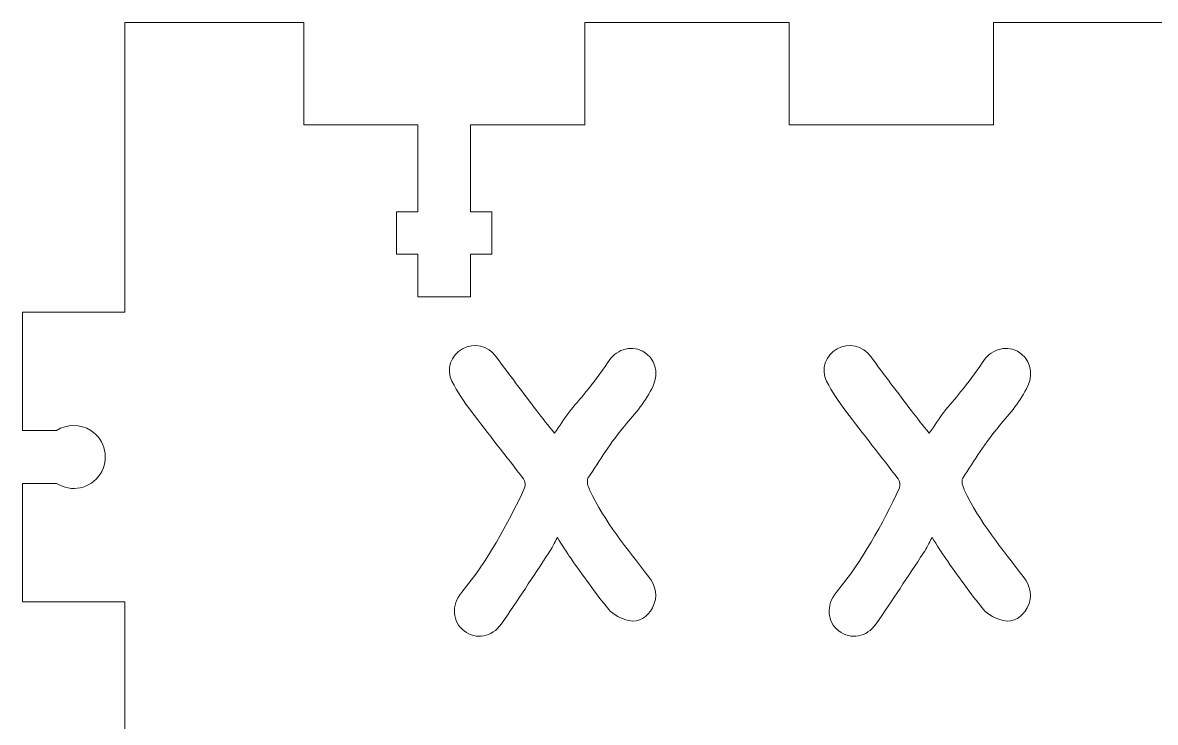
# Model space of a CAD drawing. Header units: inches. Extents: x 30 to 180, y 56 to 256.
# Drawn here: x 30.3 to 96.8, y 214.9 to 256 of the extents above; entities that cross this region are included whole.
import ezdxf

# ---------------------------------------------------------------- set-up
doc = ezdxf.new("R2010")
doc.units = ezdxf.units.IN
doc.header["$MEASUREMENT"] = 0

# ---------------------------------------------------------------- blocks, each defined once
blk = doc.blocks.new('block 864')
at = {"color": 7, "lineweight": 15, "true_color": 0xffffff}
blk.add_open_spline([(58.095, 236.394), (57.632, 237.014), (56.799, 237.222), (56.13, 236.846)], degree=3, dxfattribs=at)
blk = doc.blocks.new('block 865')
at = {"color": 7, "lineweight": 15, "true_color": 0xffffff}
blk.add_open_spline([(56.13, 236.846), (55.457, 236.47), (55.141, 235.63), (55.509, 234.937)], degree=3, dxfattribs=at)
blk = doc.blocks.new('block 866')
at = {"color": 7, "lineweight": 15, "true_color": 0xffffff}
blk.add_open_spline([(55.509, 234.937), (55.826, 234.317), (56.225, 233.732), (56.642, 233.176)], degree=3, dxfattribs=at)
blk = doc.blocks.new('block 867')
at = {"color": 7, "lineweight": 15, "true_color": 0xffffff}
blk.add_open_spline([(56.642, 233.176), (57.644, 231.841), (58.697, 230.537), (59.706, 229.205)], degree=3, dxfattribs=at)
blk = doc.blocks.new('block 868')
at = {"color": 7, "lineweight": 15, "true_color": 0xffffff}
blk.add_open_spline([(59.706, 229.205), (59.801, 229.077), (59.845, 228.816), (59.778, 228.675)], degree=3, dxfattribs=at)
blk = doc.blocks.new('block 869')
at = {"color": 7, "lineweight": 15, "true_color": 0xffffff}
blk.add_open_spline([(59.778, 228.675), (58.765, 226.495), (57.607, 224.41), (56.086, 222.544)], degree=3, dxfattribs=at)
blk = doc.blocks.new('block 870')
at = {"color": 7, "lineweight": 15, "true_color": 0xffffff}
blk.add_open_spline([(56.086, 222.544), (55.453, 221.777), (55.529, 220.818), (56.23, 220.28)], degree=3, dxfattribs=at)
blk = doc.blocks.new('block 871')
at = {"color": 7, "lineweight": 15, "true_color": 0xffffff}
blk.add_open_spline([(56.23, 220.28), (56.926, 219.745), (57.855, 219.889), (58.416, 220.694)], degree=3, dxfattribs=at)
blk = doc.blocks.new('block 872')
at = {"color": 7, "lineweight": 15, "true_color": 0xffffff}
blk.add_open_spline([(58.416, 220.694), (59.366, 222.07), (60.279, 223.474), (61.199, 224.865)], degree=3, dxfattribs=at)
blk = doc.blocks.new('block 873')
at = {"color": 7, "lineweight": 15, "true_color": 0xffffff}
blk.add_open_spline([(61.199, 224.865), (61.38, 225.136), (61.516, 225.428), (61.7, 225.758)], degree=3, dxfattribs=at)
blk = doc.blocks.new('block 874')
at = {"color": 7, "lineweight": 15, "true_color": 0xffffff}
blk.add_open_spline([(61.7, 225.758), (61.996, 225.296), (62.232, 224.893), (62.501, 224.522)], degree=3, dxfattribs=at)
blk = doc.blocks.new('block 875')
at = {"color": 7, "lineweight": 15, "true_color": 0xffffff}
blk.add_open_spline([(62.501, 224.522), (63.224, 223.519), (63.926, 222.495), (64.714, 221.542)], degree=3, dxfattribs=at)
blk = doc.blocks.new('block 876')
at = {"color": 7, "lineweight": 15, "true_color": 0xffffff}
blk.add_open_spline([(64.714, 221.542), (64.986, 221.217), (65.464, 220.974), (65.888, 220.886)], degree=3, dxfattribs=at)
blk = doc.blocks.new('block 877')
at = {"color": 7, "lineweight": 15, "true_color": 0xffffff}
blk.add_open_spline([(65.888, 220.886), (66.493, 220.758), (67.001, 221.087), (67.289, 221.641)], degree=3, dxfattribs=at)
blk = doc.blocks.new('block 878')
at = {"color": 7, "lineweight": 15, "true_color": 0xffffff}
blk.add_open_spline([(67.289, 221.641), (67.622, 222.291), (67.49, 222.898), (67.053, 223.47)], degree=3, dxfattribs=at)
blk = doc.blocks.new('block 879')
at = {"color": 7, "lineweight": 15, "true_color": 0xffffff}
blk.add_open_spline([(67.053, 223.47), (65.807, 225.099), (64.478, 226.677), (63.592, 228.559)], degree=3, dxfattribs=at)
blk = doc.blocks.new('block 880')
at = {"color": 7, "lineweight": 15, "true_color": 0xffffff}
blk.add_open_spline([(63.592, 228.559), (63.497, 228.759), (63.405, 229.092), (63.497, 229.237)], degree=3, dxfattribs=at)
blk = doc.blocks.new('block 881')
at = {"color": 7, "lineweight": 15, "true_color": 0xffffff}
blk.add_open_spline([(63.497, 229.237), (64.181, 230.288), (64.838, 231.366), (65.643, 232.307)], degree=3, dxfattribs=at)
blk = doc.blocks.new('block 882')
at = {"color": 7, "lineweight": 15, "true_color": 0xffffff}
blk.add_open_spline([(65.643, 232.307), (66.285, 233.051), (66.902, 233.775), (67.321, 234.658)], degree=3, dxfattribs=at)
blk = doc.blocks.new('block 883')
at = {"color": 7, "lineweight": 15, "true_color": 0xffffff}
blk.add_open_spline([(67.321, 234.658), (67.692, 235.433), (67.428, 236.308), (66.712, 236.695)], degree=3, dxfattribs=at)
blk = doc.blocks.new('block 884')
at = {"color": 7, "lineweight": 15, "true_color": 0xffffff}
blk.add_open_spline([(66.712, 236.695), (65.96, 237.094), (65.106, 236.775), (64.646, 236.023)], degree=3, dxfattribs=at)
blk = doc.blocks.new('block 885')
at = {"color": 7, "lineweight": 15, "true_color": 0xffffff}
blk.add_open_spline([(64.646, 236.023), (64.274, 235.421), (63.817, 234.869), (63.377, 234.309)], degree=3, dxfattribs=at)
blk = doc.blocks.new('block 886')
at = {"color": 7, "lineweight": 15, "true_color": 0xffffff}
blk.add_open_spline([(63.377, 234.309), (63.06, 233.904), (62.7, 233.531), (62.383, 233.119)], degree=3, dxfattribs=at)
blk = doc.blocks.new('block 887')
at = {"color": 7, "lineweight": 15, "true_color": 0xffffff}
blk.add_open_spline([(62.383, 233.119), (62.096, 232.732), (61.836, 232.323), (61.535, 231.882)], degree=3, dxfattribs=at)
blk = doc.blocks.new('block 888')
at = {"color": 7, "lineweight": 15, "true_color": 0xffffff}
blk.add_open_spline([(61.535, 231.882), (61.154, 232.363), (60.81, 232.772), (60.495, 233.196)], degree=3, dxfattribs=at)
blk = doc.blocks.new('block 889')
at = {"color": 7, "lineweight": 15, "true_color": 0xffffff}
blk.add_open_spline([(60.495, 233.196), (59.69, 234.257), (58.877, 235.324), (58.095, 236.394)], degree=3, dxfattribs=at)
blk = doc.blocks.new('block 890')
at = {"color": 7, "lineweight": 15, "true_color": 0xffffff}
blk.add_open_spline([(80.095, 236.394), (79.632, 237.014), (78.799, 237.222), (78.13, 236.846)], degree=3, dxfattribs=at)
blk = doc.blocks.new('block 891')
at = {"color": 7, "lineweight": 15, "true_color": 0xffffff}
blk.add_open_spline([(78.13, 236.846), (77.457, 236.47), (77.141, 235.63), (77.509, 234.937)], degree=3, dxfattribs=at)
blk = doc.blocks.new('block 892')
at = {"color": 7, "lineweight": 15, "true_color": 0xffffff}
blk.add_open_spline([(77.509, 234.937), (77.826, 234.317), (78.225, 233.732), (78.642, 233.176)], degree=3, dxfattribs=at)
blk = doc.blocks.new('block 893')
at = {"color": 7, "lineweight": 15, "true_color": 0xffffff}
blk.add_open_spline([(78.642, 233.176), (79.644, 231.841), (80.697, 230.537), (81.706, 229.205)], degree=3, dxfattribs=at)
blk = doc.blocks.new('block 894')
at = {"color": 7, "lineweight": 15, "true_color": 0xffffff}
blk.add_open_spline([(81.706, 229.205), (81.801, 229.077), (81.845, 228.816), (81.778, 228.675)], degree=3, dxfattribs=at)
blk = doc.blocks.new('block 895')
at = {"color": 7, "lineweight": 15, "true_color": 0xffffff}
blk.add_open_spline([(81.778, 228.675), (80.765, 226.495), (79.607, 224.41), (78.086, 222.544)], degree=3, dxfattribs=at)
blk = doc.blocks.new('block 896')
at = {"color": 7, "lineweight": 15, "true_color": 0xffffff}
blk.add_open_spline([(78.086, 222.544), (77.453, 221.777), (77.529, 220.818), (78.23, 220.28)], degree=3, dxfattribs=at)
blk = doc.blocks.new('block 897')
at = {"color": 7, "lineweight": 15, "true_color": 0xffffff}
blk.add_open_spline([(78.23, 220.28), (78.926, 219.745), (79.855, 219.889), (80.416, 220.694)], degree=3, dxfattribs=at)
blk = doc.blocks.new('block 898')
at = {"color": 7, "lineweight": 15, "true_color": 0xffffff}
blk.add_open_spline([(80.416, 220.694), (81.366, 222.07), (82.279, 223.474), (83.199, 224.865)], degree=3, dxfattribs=at)
blk = doc.blocks.new('block 899')
at = {"color": 7, "lineweight": 15, "true_color": 0xffffff}
blk.add_open_spline([(83.199, 224.865), (83.38, 225.136), (83.516, 225.428), (83.7, 225.758)], degree=3, dxfattribs=at)
blk = doc.blocks.new('block 900')
at = {"color": 7, "lineweight": 15, "true_color": 0xffffff}
blk.add_open_spline([(83.7, 225.758), (83.996, 225.296), (84.232, 224.893), (84.501, 224.522)], degree=3, dxfattribs=at)
blk = doc.blocks.new('block 901')
at = {"color": 7, "lineweight": 15, "true_color": 0xffffff}
blk.add_open_spline([(84.501, 224.522), (85.224, 223.519), (85.926, 222.495), (86.714, 221.542)], degree=3, dxfattribs=at)
blk = doc.blocks.new('block 902')
at = {"color": 7, "lineweight": 15, "true_color": 0xffffff}
blk.add_open_spline([(86.714, 221.542), (86.986, 221.217), (87.464, 220.974), (87.888, 220.886)], degree=3, dxfattribs=at)
blk = doc.blocks.new('block 903')
at = {"color": 7, "lineweight": 15, "true_color": 0xffffff}
blk.add_open_spline([(87.888, 220.886), (88.493, 220.758), (89.001, 221.087), (89.289, 221.641)], degree=3, dxfattribs=at)
blk = doc.blocks.new('block 904')
at = {"color": 7, "lineweight": 15, "true_color": 0xffffff}
blk.add_open_spline([(89.289, 221.641), (89.622, 222.291), (89.49, 222.898), (89.053, 223.47)], degree=3, dxfattribs=at)
blk = doc.blocks.new('block 905')
at = {"color": 7, "lineweight": 15, "true_color": 0xffffff}
blk.add_open_spline([(89.053, 223.47), (87.807, 225.099), (86.478, 226.677), (85.592, 228.559)], degree=3, dxfattribs=at)
blk = doc.blocks.new('block 906')
at = {"color": 7, "lineweight": 15, "true_color": 0xffffff}
blk.add_open_spline([(85.592, 228.559), (85.497, 228.759), (85.405, 229.092), (85.497, 229.237)], degree=3, dxfattribs=at)
blk = doc.blocks.new('block 907')
at = {"color": 7, "lineweight": 15, "true_color": 0xffffff}
blk.add_open_spline([(85.497, 229.237), (86.181, 230.288), (86.838, 231.366), (87.643, 232.307)], degree=3, dxfattribs=at)
blk = doc.blocks.new('block 908')
at = {"color": 7, "lineweight": 15, "true_color": 0xffffff}
blk.add_open_spline([(87.643, 232.307), (88.285, 233.051), (88.902, 233.775), (89.321, 234.658)], degree=3, dxfattribs=at)
blk = doc.blocks.new('block 909')
at = {"color": 7, "lineweight": 15, "true_color": 0xffffff}
blk.add_open_spline([(89.321, 234.658), (89.692, 235.433), (89.428, 236.308), (88.712, 236.695)], degree=3, dxfattribs=at)
blk = doc.blocks.new('block 910')
at = {"color": 7, "lineweight": 15, "true_color": 0xffffff}
blk.add_open_spline([(88.712, 236.695), (87.96, 237.094), (87.106, 236.775), (86.646, 236.023)], degree=3, dxfattribs=at)
blk = doc.blocks.new('block 911')
at = {"color": 7, "lineweight": 15, "true_color": 0xffffff}
blk.add_open_spline([(86.646, 236.023), (86.274, 235.421), (85.817, 234.869), (85.377, 234.309)], degree=3, dxfattribs=at)
blk = doc.blocks.new('block 912')
at = {"color": 7, "lineweight": 15, "true_color": 0xffffff}
blk.add_open_spline([(85.377, 234.309), (85.06, 233.904), (84.7, 233.531), (84.383, 233.119)], degree=3, dxfattribs=at)
blk = doc.blocks.new('block 913')
at = {"color": 7, "lineweight": 15, "true_color": 0xffffff}
blk.add_open_spline([(84.383, 233.119), (84.096, 232.732), (83.836, 232.323), (83.535, 231.882)], degree=3, dxfattribs=at)
blk = doc.blocks.new('block 914')
at = {"color": 7, "lineweight": 15, "true_color": 0xffffff}
blk.add_open_spline([(83.535, 231.882), (83.154, 232.363), (82.81, 232.772), (82.495, 233.196)], degree=3, dxfattribs=at)
blk = doc.blocks.new('block 915')
at = {"color": 7, "lineweight": 15, "true_color": 0xffffff}
blk.add_open_spline([(82.495, 233.196), (81.69, 234.257), (80.877, 235.324), (80.095, 236.394)], degree=3, dxfattribs=at)
blk = doc.blocks.new('block 1098')
at = {"color": 7, "lineweight": 15, "true_color": 0xffffff}
blk.add_lwpolyline([(36.304, 209.992), (36.304, 221.992)], dxfattribs=at)
blk = doc.blocks.new('block 1099')
at = {"color": 7, "lineweight": 15, "true_color": 0xffffff}
blk.add_lwpolyline([(36.304, 221.992), (30.304, 221.992)], dxfattribs=at)
blk = doc.blocks.new('block 1100')
at = {"color": 7, "lineweight": 15, "true_color": 0xffffff}
blk.add_lwpolyline([(30.304, 221.992), (30.304, 228.942)], dxfattribs=at)
blk = doc.blocks.new('block 1101')
at = {"color": 7, "lineweight": 15, "true_color": 0xffffff}
blk.add_lwpolyline([(30.304, 228.942), (32.294, 228.942)], dxfattribs=at)
blk = doc.blocks.new('block 1102')
at = {"color": 7, "lineweight": 15, "true_color": 0xffffff}
blk.add_lwpolyline([(30.304, 232.042), (32.294, 232.042)], dxfattribs=at)
blk = doc.blocks.new('block 1103')
at = {"color": 7, "lineweight": 15, "true_color": 0xffffff}
blk.add_lwpolyline([(30.304, 238.992), (30.304, 232.042)], dxfattribs=at)
blk = doc.blocks.new('block 1104')
at = {"color": 7, "lineweight": 15, "true_color": 0xffffff}
blk.add_lwpolyline([(30.304, 238.992), (36.304, 238.992)], dxfattribs=at)
blk = doc.blocks.new('block 1105')
at = {"color": 7, "lineweight": 15, "true_color": 0xffffff}
blk.add_lwpolyline([(36.304, 238.992), (36.304, 255.992)], dxfattribs=at)
blk = doc.blocks.new('block 1106')
at = {"color": 7, "lineweight": 15, "true_color": 0xffffff}
blk.add_lwpolyline([(36.304, 255.992), (46.804, 255.992)], dxfattribs=at)
blk = doc.blocks.new('block 1107')
at = {"color": 7, "lineweight": 15, "true_color": 0xffffff}
blk.add_lwpolyline([(46.804, 255.992), (46.804, 249.992)], dxfattribs=at)
blk = doc.blocks.new('block 1108')
at = {"color": 7, "lineweight": 15, "true_color": 0xffffff}
blk.add_lwpolyline([(46.804, 249.992), (53.504, 249.992)], dxfattribs=at)
blk = doc.blocks.new('block 1109')
at = {"color": 7, "lineweight": 15, "true_color": 0xffffff}
blk.add_lwpolyline([(53.504, 249.992), (53.504, 244.892)], dxfattribs=at)
blk = doc.blocks.new('block 1110')
at = {"color": 7, "lineweight": 15, "true_color": 0xffffff}
blk.add_lwpolyline([(53.504, 244.892), (52.254, 244.892)], dxfattribs=at)
blk = doc.blocks.new('block 1111')
at = {"color": 7, "lineweight": 15, "true_color": 0xffffff}
blk.add_lwpolyline([(52.254, 244.892), (52.254, 242.392)], dxfattribs=at)
blk = doc.blocks.new('block 1112')
at = {"color": 7, "lineweight": 15, "true_color": 0xffffff}
blk.add_lwpolyline([(52.254, 242.392), (53.504, 242.392)], dxfattribs=at)
blk = doc.blocks.new('block 1113')
at = {"color": 7, "lineweight": 15, "true_color": 0xffffff}
blk.add_lwpolyline([(53.504, 242.392), (53.504, 239.892)], dxfattribs=at)
blk = doc.blocks.new('block 1114')
at = {"color": 7, "lineweight": 15, "true_color": 0xffffff}
blk.add_lwpolyline([(53.504, 239.892), (56.604, 239.892)], dxfattribs=at)
blk = doc.blocks.new('block 1115')
at = {"color": 7, "lineweight": 15, "true_color": 0xffffff}
blk.add_lwpolyline([(56.604, 239.892), (56.604, 242.392)], dxfattribs=at)
blk = doc.blocks.new('block 1116')
at = {"color": 7, "lineweight": 15, "true_color": 0xffffff}
blk.add_lwpolyline([(56.604, 242.392), (57.854, 242.392)], dxfattribs=at)
blk = doc.blocks.new('block 1117')
at = {"color": 7, "lineweight": 15, "true_color": 0xffffff}
blk.add_lwpolyline([(57.854, 242.392), (57.854, 244.892)], dxfattribs=at)
blk = doc.blocks.new('block 1118')
at = {"color": 7, "lineweight": 15, "true_color": 0xffffff}
blk.add_lwpolyline([(57.854, 244.892), (56.604, 244.892)], dxfattribs=at)
blk = doc.blocks.new('block 1119')
at = {"color": 7, "lineweight": 15, "true_color": 0xffffff}
blk.add_lwpolyline([(56.604, 244.892), (56.604, 249.992)], dxfattribs=at)
blk = doc.blocks.new('block 1120')
at = {"color": 7, "lineweight": 15, "true_color": 0xffffff}
blk.add_lwpolyline([(56.604, 249.992), (63.304, 249.992)], dxfattribs=at)
blk = doc.blocks.new('block 1121')
at = {"color": 7, "lineweight": 15, "true_color": 0xffffff}
blk.add_lwpolyline([(63.304, 249.992), (63.304, 255.992)], dxfattribs=at)
blk = doc.blocks.new('block 1122')
at = {"color": 7, "lineweight": 15, "true_color": 0xffffff}
blk.add_lwpolyline([(63.304, 255.992), (75.304, 255.992)], dxfattribs=at)
blk = doc.blocks.new('block 1123')
at = {"color": 7, "lineweight": 15, "true_color": 0xffffff}
blk.add_lwpolyline([(75.304, 255.992), (75.304, 249.992)], dxfattribs=at)
blk = doc.blocks.new('block 1124')
at = {"color": 7, "lineweight": 15, "true_color": 0xffffff}
blk.add_lwpolyline([(75.304, 249.992), (87.304, 249.992)], dxfattribs=at)
blk = doc.blocks.new('block 1125')
at = {"color": 7, "lineweight": 15, "true_color": 0xffffff}
blk.add_lwpolyline([(87.304, 249.992), (87.304, 255.992)], dxfattribs=at)
blk = doc.blocks.new('block 1126')
at = {"color": 7, "lineweight": 15, "true_color": 0xffffff}
blk.add_lwpolyline([(87.304, 255.992), (99.304, 255.992)], dxfattribs=at)
blk = doc.blocks.new('block 1160')
at = {"color": 7, "lineweight": 15, "true_color": 0xffffff}
blk.add_open_spline([(32.294, 228.942), (33.15, 228.384), (34.296, 228.626), (34.854, 229.482), (35.412, 230.338), (35.17, 231.484), (34.314, 232.042), (33.7, 232.442), (32.908, 232.442), (32.294, 232.042)], degree=3, knots=[0, 0, 0, 0, 1, 1, 1, 2, 2, 2, 3, 3, 3, 3], dxfattribs=at)

msp = doc.modelspace()

# ---------------------------------------------------------------- block references
for name in ['block 1105', 'block 1106', 'block 1107', 'block 1121', 'block 1122', 'block 1123', 'block 1125', 'block 1126', 'block 1108', 'block 1109', 'block 1119', 'block 1120', 'block 1124', 'block 1110', 'block 1111', 'block 1118', 'block 1117', 'block 1112', 'block 1113', 'block 1115', 'block 1116', 'block 1114', 'block 1103', 'block 1104', 'block 865', 'block 864', 'block 884', 'block 891', 'block 890', 'block 910', 'block 889', 'block 883', 'block 915', 'block 909', 'block 885', 'block 911', 'block 866', 'block 892', 'block 886', 'block 882', 'block 912', 'block 908', 'block 867', 'block 888', 'block 887', 'block 893', 'block 914', 'block 913', 'block 1160', 'block 881', 'block 907', 'block 1102', 'block 1100', 'block 1101', 'block 868', 'block 880', 'block 894', 'block 906', 'block 869', 'block 879', 'block 895', 'block 905', 'block 873', 'block 874', 'block 899', 'block 900', 'block 872', 'block 898', 'block 875', 'block 901', 'block 878', 'block 904', 'block 870', 'block 896', 'block 1099', 'block 1098', 'block 876', 'block 877', 'block 902', 'block 903', 'block 871', 'block 897']:
    msp.add_blockref(name, (0, 0))

doc.saveas('drawing.dxf')
